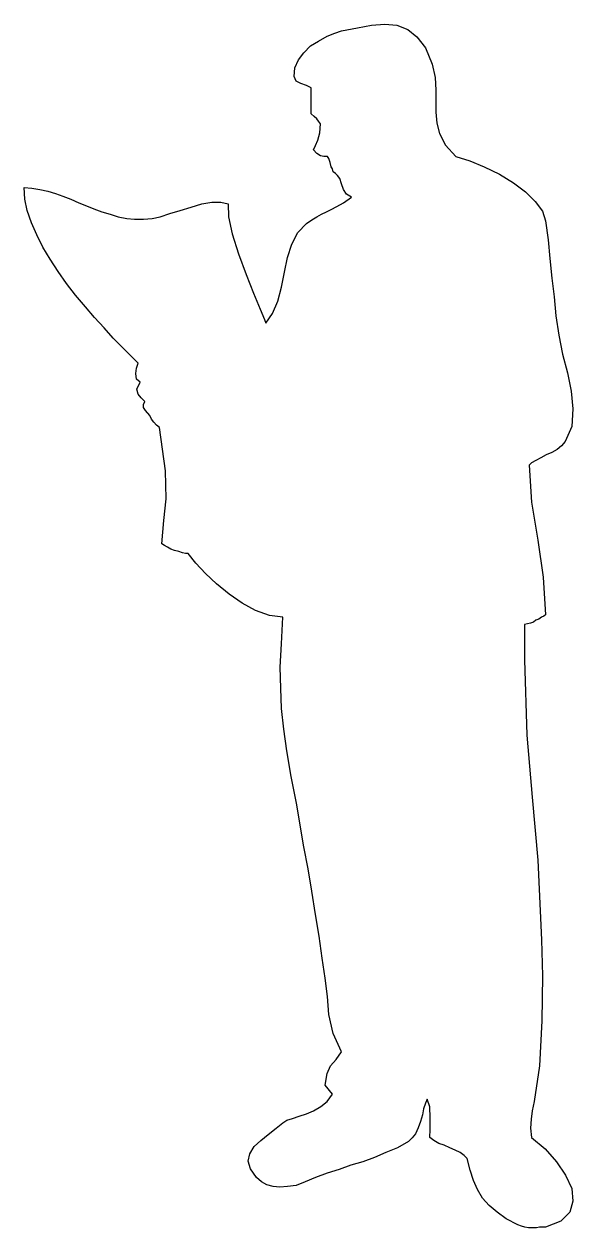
# Model space of a CAD drawing. Extents: x -0.02 to 0.79, y 0 to 1.79.
import ezdxf

# ---------------------------------------------------------------- set-up
doc = ezdxf.new("R2010")
doc.units = 0
doc.layers.get('0').update_dxf_attribs({"color": 8, "linetype": 'CONTINUOUS'})

msp = doc.modelspace()

# ---------------------------------------------------------------- linework, layer by layer
at = {"color": 0}
msp.add_lwpolyline([(0.3768, 1.7107), (0.3777, 1.7233), (0.3831, 1.735), (0.3912, 1.7458), (0.4011, 1.7557), (0.4128, 1.7629), (0.4254, 1.7701), (0.4371, 1.7746), (0.447, 1.7783), (0.4705, 1.7828), (0.4912, 1.7864), (0.511, 1.7882), (0.529, 1.7864), (0.5452, 1.7801), (0.5587, 1.7693), (0.5714, 1.7531), (0.5813, 1.7287), (0.5858, 1.7089), (0.5867, 1.69), (0.5867, 1.6729), (0.5867, 1.6576), (0.5885, 1.6414), (0.5921, 1.626), (0.6011, 1.6089), (0.6164, 1.5918), (0.6371, 1.5855), (0.6587, 1.5765), (0.6812, 1.5657), (0.702, 1.5531), (0.72, 1.5396), (0.7344, 1.5252), (0.7452, 1.5107), (0.7497, 1.4963), (0.7533, 1.4684), (0.756, 1.4405), (0.7587, 1.4117), (0.7623, 1.3837), (0.765, 1.3558), (0.7695, 1.327), (0.7749, 1.2991), (0.7821, 1.2711), (0.7875, 1.2441), (0.7902, 1.218), (0.7884, 1.1919), (0.7785, 1.1694), (0.7731, 1.1631), (0.7668, 1.1577), (0.7587, 1.1531), (0.7506, 1.1496), (0.7425, 1.1451), (0.7353, 1.1414), (0.729, 1.1378), (0.7254, 1.1342), (0.729, 1.0793), (0.738, 1.0234), (0.7461, 0.9685), (0.7497, 0.9127), (0.747, 0.9108), (0.7434, 0.909), (0.7398, 0.9063), (0.7353, 0.9045), (0.7317, 0.9018), (0.7272, 0.9), (0.7227, 0.8992), (0.7182, 0.8982), (0.7182, 0.846), (0.7218, 0.7343), (0.7299, 0.6424), (0.738, 0.5488), (0.7434, 0.4308), (0.7452, 0.3776), (0.7443, 0.311), (0.7407, 0.2443), (0.7326, 0.1912), (0.7299, 0.1776), (0.7281, 0.1651), (0.7272, 0.1516), (0.729, 0.138), (0.7488, 0.1209), (0.7659, 0.102), (0.7794, 0.0822), (0.7884, 0.0624), (0.7902, 0.0434), (0.7857, 0.0272), (0.7722, 0.0137), (0.7497, 0.0047), (0.7452, 0.0047), (0.7407, 0.0047), (0.7362, 0.0038), (0.7308, 0.0038), (0.7245, 0.0038), (0.7191, 0.0047), (0.7137, 0.0065), (0.7083, 0.0083), (0.6912, 0.0173), (0.6776, 0.0272), (0.6659, 0.0371), (0.656, 0.0479), (0.6488, 0.0606), (0.6425, 0.0741), (0.638, 0.0894), (0.6335, 0.1065), (0.629, 0.111), (0.6227, 0.1155), (0.6155, 0.1191), (0.6074, 0.1227), (0.5993, 0.1263), (0.5912, 0.129), (0.584, 0.1335), (0.5777, 0.138), (0.5785, 0.1498), (0.5785, 0.1669), (0.5777, 0.1831), (0.574, 0.1948), (0.5714, 0.1885), (0.5687, 0.1804), (0.5669, 0.1714), (0.5642, 0.1614), (0.5605, 0.1524), (0.5569, 0.1434), (0.5515, 0.1371), (0.5461, 0.1317), (0.5299, 0.1227), (0.5128, 0.1155), (0.4957, 0.1083), (0.4786, 0.102), (0.4606, 0.0966), (0.4435, 0.0903), (0.4254, 0.0849), (0.4083, 0.0786), (0.393, 0.0723), (0.3795, 0.0669), (0.3669, 0.0651), (0.3552, 0.0642), (0.3453, 0.0651), (0.3363, 0.0678), (0.3281, 0.0723), (0.3209, 0.0786), (0.3119, 0.0912), (0.3083, 0.1029), (0.3111, 0.1137), (0.3173, 0.1245), (0.3273, 0.1335), (0.3381, 0.1425), (0.3498, 0.1516), (0.3597, 0.1596), (0.366, 0.1633), (0.3741, 0.1659), (0.384, 0.1696), (0.3948, 0.1731), (0.4056, 0.1776), (0.4164, 0.184), (0.4254, 0.1912), (0.4335, 0.202), (0.4227, 0.2155), (0.4254, 0.2326), (0.4308, 0.2443), (0.439, 0.2533), (0.447, 0.265), (0.4345, 0.2921), (0.4281, 0.32), (0.4263, 0.347), (0.4227, 0.374), (0.4182, 0.4037), (0.4137, 0.4362), (0.4083, 0.4686), (0.4029, 0.5028), (0.3975, 0.5362), (0.3912, 0.5686), (0.3858, 0.601), (0.3804, 0.6307), (0.3723, 0.6731), (0.366, 0.7109), (0.3615, 0.7433), (0.3579, 0.7739), (0.357, 0.8037), (0.3561, 0.8352), (0.3579, 0.8694), (0.3597, 0.909), (0.3399, 0.9118), (0.3191, 0.919), (0.2993, 0.9298), (0.2804, 0.9433), (0.2615, 0.9586), (0.2453, 0.9739), (0.2309, 0.9892), (0.2192, 1.0036), (0.2156, 1.0036), (0.2111, 1.0045), (0.2057, 1.0063), (0.1994, 1.0081), (0.1939, 1.0099), (0.1886, 1.0127), (0.1841, 1.0153), (0.1804, 1.018), (0.1831, 1.0523), (0.1867, 1.0847), (0.1859, 1.1261), (0.1768, 1.1901), (0.1723, 1.1937), (0.1687, 1.1982), (0.1651, 1.2027), (0.1624, 1.2081), (0.1561, 1.2153), (0.1534, 1.2198), (0.1534, 1.2243), (0.1552, 1.2288), (0.1498, 1.2342), (0.1453, 1.2396), (0.1435, 1.2468), (0.148, 1.2576), (0.1426, 1.2621), (0.1417, 1.2703), (0.1426, 1.2783), (0.1453, 1.2856), (0.1345, 1.2964), (0.1219, 1.309), (0.1084, 1.3225), (0.0949, 1.3378), (0.0805, 1.3531), (0.0669, 1.3693), (0.0525, 1.3865), (0.039, 1.4035), (0.0264, 1.4216), (0.0147, 1.4396), (0.0039, 1.4576), (-0.0051, 1.4756), (-0.0132, 1.4936), (-0.0195, 1.5117), (-0.0231, 1.5287), (-0.024, 1.5459), (-0.0123, 1.545), (-0.0006, 1.5432), (0.0111, 1.5405), (0.0228, 1.5369), (0.0336, 1.5332), (0.0453, 1.5287), (0.057, 1.5234), (0.0687, 1.5188), (0.0796, 1.5143), (0.0913, 1.5098), (0.1039, 1.5062), (0.1156, 1.5026), (0.1282, 1.4999), (0.1399, 1.499), (0.1534, 1.499), (0.166, 1.4999), (0.1777, 1.5026), (0.1921, 1.5072), (0.2074, 1.5117), (0.2237, 1.517), (0.2399, 1.5215), (0.2543, 1.5242), (0.2678, 1.5242), (0.2786, 1.5215), (0.2795, 1.5026), (0.2849, 1.4774), (0.2939, 1.4477), (0.3056, 1.4171), (0.3164, 1.3891), (0.3264, 1.3657), (0.3326, 1.3504), (0.3345, 1.345), (0.3444, 1.3594), (0.3525, 1.3774), (0.3579, 1.3981), (0.3624, 1.4207), (0.3669, 1.4423), (0.3732, 1.4621), (0.3822, 1.4792), (0.3948, 1.4927), (0.4029, 1.4981), (0.4101, 1.5026), (0.4173, 1.5062), (0.4245, 1.5098), (0.4318, 1.5134), (0.4398, 1.518), (0.4498, 1.5234), (0.4615, 1.5315), (0.4543, 1.536), (0.4498, 1.5432), (0.447, 1.5513), (0.4443, 1.5594), (0.4408, 1.5639), (0.438, 1.5666), (0.4345, 1.5693), (0.4335, 1.5738), (0.4318, 1.5765), (0.43, 1.5828), (0.4281, 1.5891), (0.4263, 1.5918), (0.4209, 1.5918), (0.4155, 1.5927), (0.4101, 1.5963), (0.4056, 1.6017), (0.4083, 1.608), (0.4119, 1.6161), (0.4146, 1.6269), (0.4155, 1.6404), (0.4128, 1.6441), (0.4101, 1.6477), (0.4065, 1.6512), (0.402, 1.6549), (0.402, 1.6936), (0.3948, 1.6972), (0.3867, 1.6999), (0.3795, 1.7035), (0.3768, 1.7107)], dxfattribs=at)

doc.saveas('drawing.dxf')
